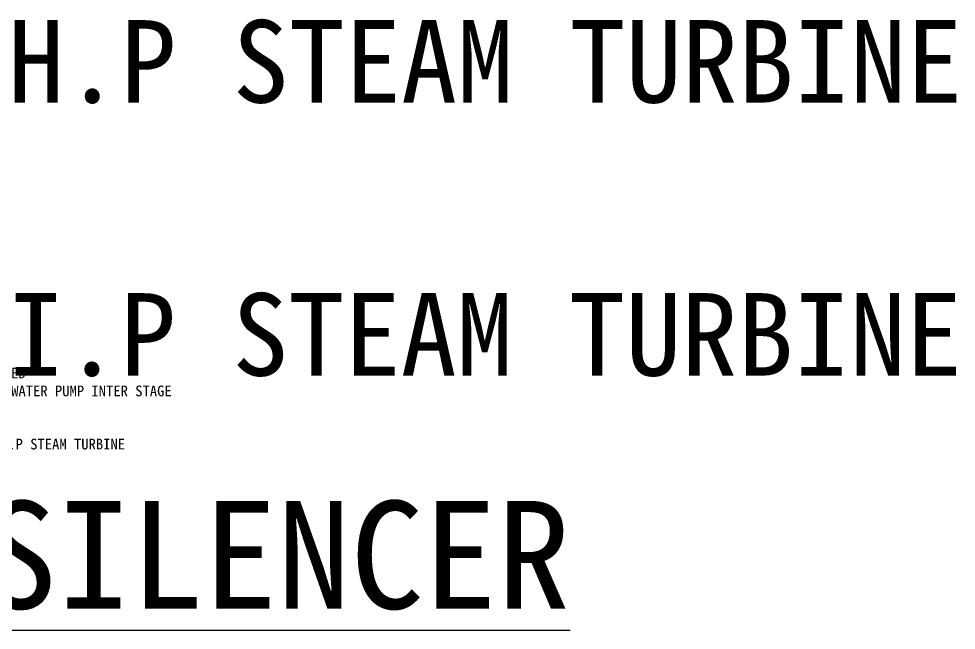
# Model space of a CAD drawing. Header units: millimetres. Extents: x 0 to 643, y 0 to 297.
# Drawn here: x 424.2 to 642.7, y 53 to 195.5 of the extents above; entities that cross this region are included whole.
import ezdxf
from ezdxf.enums import TextEntityAlignment as Align

# ---------------------------------------------------------------- set-up
doc = ezdxf.new("R2018")
doc.units = ezdxf.units.MM
doc.layers.add('2_Opc', color=7, linetype='Continuous')
doc.layers.add('5_Etc', color=7, linetype='Continuous')
doc.styles.get("Standard").update_dxf_attribs({"font": 'arial.ttf'})

# ---------------------------------------------------------------- blocks, each defined once
blk = doc.blocks.new('PROCESS LINE BREAK_')
at = {"color": 0, "linetype": 'ByBlock', "ltscale": 0.1}
for p, q in [((-9.9, 1.58), (9.9, 1.58)), ((-8.24, 0), (-9.9, 1.58)), ((-8.24, 0), (-9.9, -1.58)), ((11.6, 0), (9.9, 1.58)), ((11.6, 0), (9.9, -1.58)), ((-9.9, -1.58), (9.9, -1.58))]:
    blk.add_line(p, q, dxfattribs=at)
at = {"color": 0, "lineweight": 30, "flags": 104}
blk.add_attdef('DESCRIPTION02_', text='', height=1.2, dxfattribs=at).set_placement((0.83, 2.58), align=Align.BOTTOM_CENTER)
at = {"color": 0}
blk.add_attdef('DESCRIPTION01_', text='', height=1.2, dxfattribs=at).set_placement((1.68, 0), align=Align.MIDDLE_CENTER)
blk = doc.blocks.new('SILENCER')
at = {"color": 0}
for p, q in [((8.7, 19.74), (0, 14.65)), ((17.4, 14.65), (8.7, 19.74)), ((0, 14.65), (17.4, 14.65)), ((0, 0), (0, 14.65)), ((17.4, 14.65), (17.4, 0)), ((0, 11.72), (13.15, 11.72)), ((4.25, 8.78), (17.4, 8.78)), ((13.15, 5.84), (0, 5.84)), ((4.25, 2.94), (17.4, 2.94)), ((17.4, 0), (0, 0))]:
    blk.add_line(p, q, dxfattribs=at)
at = {"color": 0, "lineweight": 30, "flags": 104}
blk.add_attdef('DESCRIPTION01', text='', height=1.3, dxfattribs=at).set_placement((33.38, 12.14), align=Align.MIDDLE_CENTER)
at = {"color": 0}
blk.add_attdef('TAG01', text='', height=1, dxfattribs=at).set_placement((33.38, 9.76), align=Align.MIDDLE_CENTER)

msp = doc.modelspace()

# ---------------------------------------------------------------- block references
at = {"layer": '2_Opc'}
ref = msp.add_blockref('PROCESS LINE BREAK_', (380.55, 193.18), dxfattribs=dict(at, xscale=0.9318872133403724, yscale=0.9318872133403724, zscale=0.9318872133403724))
ref.add_attrib('DESCRIPTION01_', '11600-OJ-105-001(G-8)', dxfattribs={"layer": '0', "color": 0, "height": 1}).set_placement((382.12, 193.18), align=Align.MIDDLE_CENTER)
lines = msp.add_mtext('TO H.P STEAM TURBINE', dxfattribs={"layer": '0', "color": 0, "insert": (382.51, 195.21), "char_height": 19.2303, "attachment_point": 1})
ref.add_attrib('DESCRIPTION02_', '', (382.51, 195.21), dxfattribs={"flags": 104}).embed_mtext(lines)
ref = msp.add_blockref('PROCESS LINE BREAK_', (382.12, 129.56), dxfattribs=dict(at, xscale=0.9318872133403724, yscale=0.9318872133403724, zscale=0.9318872133403724))
ref.add_attrib('DESCRIPTION01_', '11600-ZJ-105-001(B-8)', dxfattribs={"layer": '0', "color": 0, "height": 1}).set_placement((383.69, 129.56), align=Align.MIDDLE_CENTER)
lines = msp.add_mtext('TO I.P STEAM TURBINE', dxfattribs={"layer": '0', "color": 0, "insert": (382.42, 131.58), "char_height": 19.2303, "attachment_point": 1})
ref.add_attrib('DESCRIPTION02_', '', (382.42, 131.58), dxfattribs={"flags": 104}).embed_mtext(lines)
ref = msp.add_blockref('PROCESS LINE BREAK_', (383.71, 112.24), dxfattribs=dict(at, xscale=-0.9318872133403724, yscale=0.9318872133403724, zscale=0.9318872133403724))
ref.add_attrib('DESCRIPTION01_', '15100-OJ-105-001(F-8)', dxfattribs={"layer": '0', "color": 0, "height": 1}).set_placement((382.16, 112.24), align=Align.MIDDLE_CENTER)
lines = msp.add_mtext('            FROM BOILER FEED\\P                          WATER PUMP INTER STAGE', dxfattribs={"layer": '0', "color": 0, "insert": (378.26, 114.21), "char_height": 2.5, "attachment_point": 1})
ref.add_attrib('DESCRIPTION02_', '', (378.26, 114.21), dxfattribs={"flags": 104}).embed_mtext(lines)
ref = msp.add_blockref('PROCESS LINE BREAK_', (383.71, 99.85), dxfattribs=dict(at, xscale=-0.9318872133403724, yscale=0.9318872133403724, zscale=0.9318872133403724))
ref.add_attrib('DESCRIPTION01_', '11600-ZJ-105-001(D-8)', dxfattribs={"layer": '0', "color": 0, "height": 1}).set_placement((382.16, 99.85), align=Align.MIDDLE_CENTER)
lines = msp.add_mtext(' FROM \\P                          H.P STEAM TURBINE', dxfattribs={"layer": '0', "color": 0, "insert": (375.89, 101.82), "char_height": 2.5, "attachment_point": 1})
ref.add_attrib('DESCRIPTION02_', '', (375.89, 101.82), dxfattribs={"flags": 104}).embed_mtext(lines)
at = {"layer": '5_Etc'}
ref = msp.add_blockref('SILENCER', (263.16, 71.02), dxfattribs=at)
ref.add_attrib('TAG01', '11617-M-SL-01', dxfattribs={"layer": '0', "color": 0, "height": 1}).set_placement((296.54, 80.78), align=Align.MIDDLE_CENTER)
lines = msp.add_mtext('{\\LCOMMON SILENCER}', dxfattribs={"layer": '0', "color": 0, "insert": (296.54, 83.16), "char_height": 25.1124, "attachment_point": 1})
ref.add_attrib('DESCRIPTION01', '', (296.54, 83.16), dxfattribs={"flags": 104}).embed_mtext(lines)

doc.saveas('drawing.dxf')
